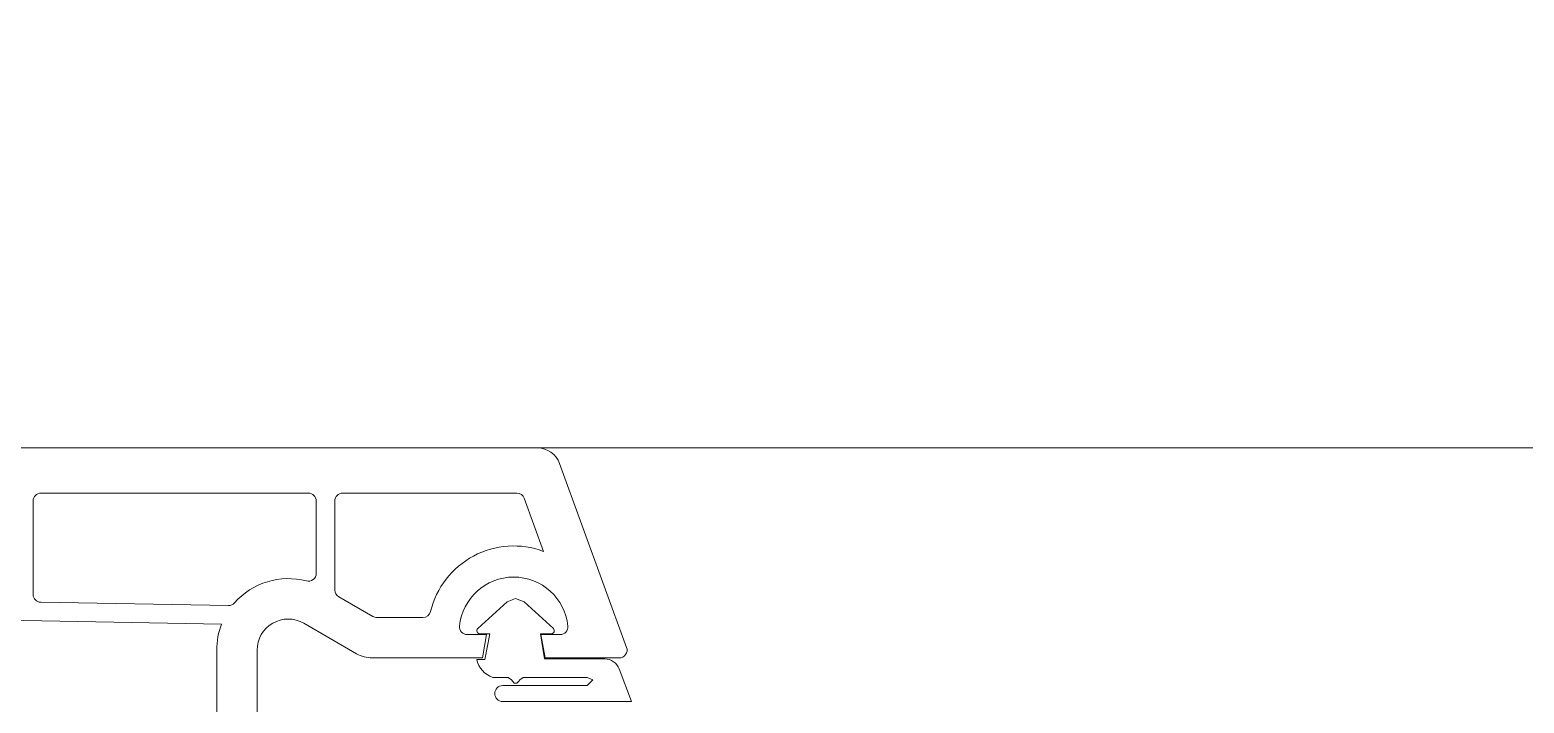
# Model space of a CAD drawing. Header units: millimetres. Extents: x 14753 to 45183, y 5640 to 19518.
# Drawn here: x 41560.91 to 41582.79, y 18268.35 to 18278.21 of the extents above; entities that cross this region are included whole.
import ezdxf

# ---------------------------------------------------------------- set-up
doc = ezdxf.new("R2010")
doc.units = ezdxf.units.MM
doc.linetypes.add('DASHDOT2', pattern=[0.5, 0.25, -0.125, 0, -0.125])
doc.linetypes.add('HIDDEN', pattern=[0.375, 0.25, -0.125])
doc.layers.add('5', color=5, linetype='HIDDEN')
doc.layers.add('tarama', color=253, linetype='Continuous')
doc.layers.add('pvc', color=253, linetype='Continuous', lineweight=9)

# ---------------------------------------------------------------- blocks, each defined once
blk = doc.blocks.new('A$C1A495F32')
at = {"layer": 'pvc'}
blk.add_line((5.25575, 3.84366), (3.83359, 3.84366), dxfattribs=at)
blk.add_lwpolyline([(3.78796, 3.76193), (3.78796, 3.81076, -0.57735), (3.79555, 3.81515), (3.80415, 3.81018, 0.131652), (3.80668, 3.8095), (3.82461, 3.8095), (3.82528, 3.81329), (3.82215, 3.81329, -0.443866), (3.82089, 3.81468, -0.904534), (3.83852, 3.81468, -0.443866), (3.83726, 3.81329), (3.83413, 3.81329), (3.8348, 3.8095), (3.84688, 3.8095, 0.520567), (3.84807, 3.8112), (3.83716, 3.84116, 0.315299), (3.83359, 3.84366), (3.66641, 3.84366, 0.315299)], format="xyb", dxfattribs=at)
blk.add_lwpolyline([(3.78796, 3.76193), (3.78796, 3.81076, -0.57735), (3.79555, 3.81515), (3.80415, 3.81018, 0.131652), (3.80668, 3.8095), (3.82461, 3.8095), (3.82528, 3.81329), (3.82215, 3.81329, -0.443866), (3.82089, 3.81468, -0.904534), (3.83852, 3.81468, -0.443866), (3.83726, 3.81329), (3.83413, 3.81329), (3.8348, 3.8095), (3.84688, 3.8095, 0.520567), (3.84807, 3.8112), (3.83716, 3.84116, 0.315299), (3.83359, 3.84366), (3.66641, 3.84366, 0.315299)], format="xyb", dxfattribs=at)
blk.add_lwpolyline([(3.78796, 3.76193), (3.78796, 3.81076, -0.57735), (3.79555, 3.81515), (3.80415, 3.81018, 0.131652), (3.80668, 3.8095), (3.82461, 3.8095), (3.82528, 3.81329), (3.82215, 3.81329, -0.443866), (3.82089, 3.81468, -0.904534), (3.83852, 3.81468, -0.443866), (3.83726, 3.81329), (3.83413, 3.81329), (3.8348, 3.8095), (3.84688, 3.8095, 0.520567), (3.84807, 3.8112), (3.83716, 3.84116, 0.315299), (3.83359, 3.84366), (3.66641, 3.84366, 0.315299)], format="xyb", dxfattribs=at)
blk.add_lwpolyline([(3.78796, 3.76193), (3.78796, 3.81076, -0.57735), (3.79555, 3.81515), (3.80415, 3.81018, 0.131652), (3.80668, 3.8095), (3.82461, 3.8095), (3.82528, 3.81329), (3.82215, 3.81329, -0.443866), (3.82089, 3.81468, -0.904534), (3.83852, 3.81468, -0.443866), (3.83726, 3.81329), (3.83413, 3.81329), (3.8348, 3.8095), (3.84688, 3.8095, 0.520567), (3.84807, 3.8112), (3.83716, 3.84116, 0.315299), (3.83359, 3.84366), (3.66641, 3.84366, 0.315299)], format="xyb", dxfattribs=at)
for points in [[(3.79757, 3.82324, -0.491786), (3.79598, 3.82202, 0.283854), (3.78428, 3.81845, -0.220038), (3.78331, 3.81803), (3.75276, 3.81856, -0.409111), (3.75152, 3.81982), (3.75152, 3.83505, -0.414214), (3.75278, 3.83632), (3.7963, 3.83632, -0.414214), (3.79757, 3.83505)], [(3.83142, 3.83549), (3.83456, 3.82684, 0.450092), (3.81617, 3.81705, -0.346802), (3.81494, 3.81608), (3.80743, 3.81608, -0.131652), (3.8068, 3.81625), (3.80124, 3.81946, -0.267949), (3.8006, 3.82055), (3.8006, 3.83505, -0.414214), (3.80187, 3.83632), (3.83023, 3.83632, -0.315299)], [(3.82628, 3.80632), (3.82878, 3.80632), (3.82932, 3.80595), (3.82978, 3.8054), (3.83023, 3.8054), (3.83055, 3.80573), (3.83068, 3.80595), (3.83123, 3.80632), (3.84167, 3.80632), (3.84257, 3.80591), (3.84167, 3.80502), (3.82792, 3.80501, 1), (3.82792, 3.8024), (3.84884, 3.8024), (3.84687, 3.80771, 0.313269), (3.84452, 3.80933), (3.83471, 3.80933), (3.83405, 3.81342), (3.83581, 3.81342, 0.686056), (3.83615, 3.81429), (3.83139, 3.8186), (3.83, 3.81919), (3.82865, 3.8186), (3.82386, 3.81429, 0.6873), (3.8242, 3.81342), (3.82499, 3.81342), (3.8258, 3.81342), (3.82503, 3.80925), (3.82369, 3.80925, 0.259499)], [(3.82628, 3.80632), (3.82878, 3.80632), (3.82932, 3.80595), (3.82978, 3.8054), (3.83023, 3.8054), (3.83055, 3.80573), (3.83068, 3.80595), (3.83123, 3.80632), (3.84167, 3.80632), (3.84257, 3.80591), (3.84167, 3.80502), (3.82792, 3.80501, 1), (3.82792, 3.8024), (3.84884, 3.8024), (3.84687, 3.80771, 0.313269), (3.84452, 3.80933), (3.83471, 3.80933), (3.83405, 3.81342), (3.83581, 3.81342, 0.686056), (3.83615, 3.81429), (3.83139, 3.8186), (3.83, 3.81919), (3.82865, 3.8186), (3.82386, 3.81429, 0.6873), (3.8242, 3.81342), (3.82499, 3.81342), (3.8258, 3.81342), (3.82503, 3.80925), (3.82369, 3.80925, 0.259499)], [(3.82628, 3.80632), (3.82878, 3.80632), (3.82932, 3.80595), (3.82978, 3.8054), (3.83023, 3.8054), (3.83055, 3.80573), (3.83068, 3.80595), (3.83123, 3.80632), (3.84167, 3.80632), (3.84257, 3.80591), (3.84167, 3.80502), (3.82792, 3.80501, 1), (3.82792, 3.8024), (3.84884, 3.8024), (3.84687, 3.80771, 0.313269), (3.84452, 3.80933), (3.83471, 3.80933), (3.83405, 3.81342), (3.83581, 3.81342, 0.686056), (3.83615, 3.81429), (3.83139, 3.8186), (3.83, 3.81919), (3.82865, 3.8186), (3.82386, 3.81429, 0.6873), (3.8242, 3.81342), (3.82499, 3.81342), (3.8258, 3.81342), (3.82503, 3.80925), (3.82369, 3.80925, 0.259499)], [(3.82628, 3.80632), (3.82878, 3.80632), (3.82932, 3.80595), (3.82978, 3.8054), (3.83023, 3.8054), (3.83055, 3.80573), (3.83068, 3.80595), (3.83123, 3.80632), (3.84167, 3.80632), (3.84257, 3.80591), (3.84167, 3.80502), (3.82792, 3.80501, 1), (3.82792, 3.8024), (3.84884, 3.8024), (3.84687, 3.80771, 0.313269), (3.84452, 3.80933), (3.83471, 3.80933), (3.83405, 3.81342), (3.83581, 3.81342, 0.686056), (3.83615, 3.81429), (3.83139, 3.8186), (3.83, 3.81919), (3.82865, 3.8186), (3.82386, 3.81429, 0.6873), (3.8242, 3.81342), (3.82499, 3.81342), (3.8258, 3.81342), (3.82503, 3.80925), (3.82369, 3.80925, 0.259499)], [(3.78011, 3.79786, 0.414214), (3.78138, 3.79912), (3.78138, 3.79912), (3.78138, 3.81076, -0.093612), (3.78218, 3.81501), (3.75, 3.81557), (3.71782, 3.81501, -0.093612), (3.71862, 3.81076), (3.71862, 3.79912, 0.414213), (3.71989, 3.79786)]]:
    blk.add_lwpolyline(points, format="xyb", close=True, dxfattribs=at)
at = {"layer": 'tarama', "linetype": 'DASHDOT2', "ltscale": 50}
blk.add_circle((3.75, 3.75), 3.75, dxfattribs=at)

msp = doc.modelspace()

# ---------------------------------------------------------------- block references
at = {"layer": '5', "color": 8, "linetype": 'ByBlock', "xscale": 90.00000000014552, "yscale": 90.00000000014552, "zscale": 90.00000000014552}
msp.add_blockref('A$C1A495F32', (41223.326, 17926.161, -574.204), dxfattribs=at)

doc.saveas('drawing.dxf')
